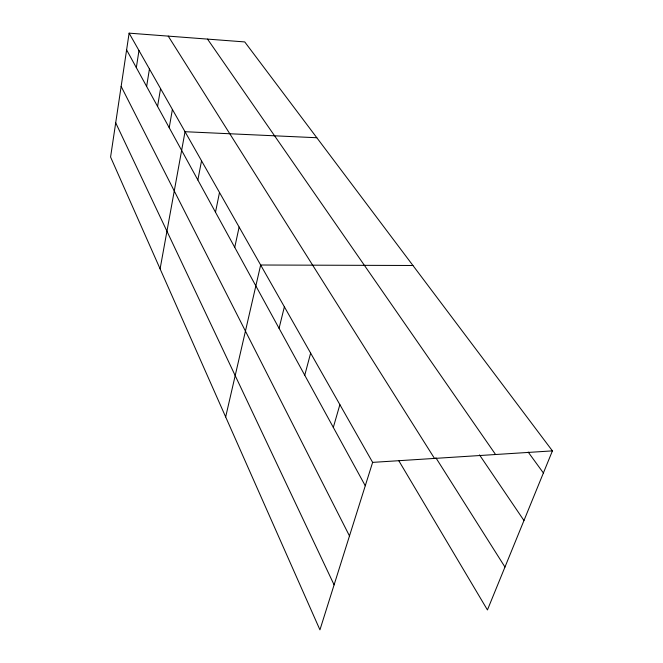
<?xml version="1.0" encoding="UTF-8"?>
<svg xmlns="http://www.w3.org/2000/svg" width="663" height="663" viewBox="0 0 663 663"><rect width="100%" height="100%" fill="white"/><g stroke="black" fill="none" stroke-linecap="round" stroke-linejoin="round"><path stroke-width="0.99" d="M129.111 33.15L110.58 157.04L319.939 629.85L372.631 462.376L129.111 33.15L244.746 41.926L552.42 450.881L487.438 609.943L398.703 460.561M136.329 67.626L138.981 50.537M146.631 86.439L149.44 68.977M157.57 106.428L160.562 88.577M169.222 127.702L172.397 109.445M160.098 268.871L185.035 131.713L316.831 137.738M197.856 179.996L201.535 160.811M215.492 212.21L219.503 192.469M234.743 247.374L239.128 227.061M225.669 416.961L260.658 265.009L412.941 265.49M279.065 328.318L284.377 306.812M304.756 375.233L310.64 353.106M333.323 427.403L339.879 404.645M372.631 462.376L552.42 450.881M528.187 452.083L543.395 472.984M207.527 39.1L495.576 454.52M479.506 454.893L523.969 520.538M435.889 457.793L504.966 567.039M168.228 36.117L434.497 458.423M126.608 49.882L365.272 485.764M121.147 86.397L349.484 535.944M115.702 122.812L334.094 584.857"/></g></svg>
